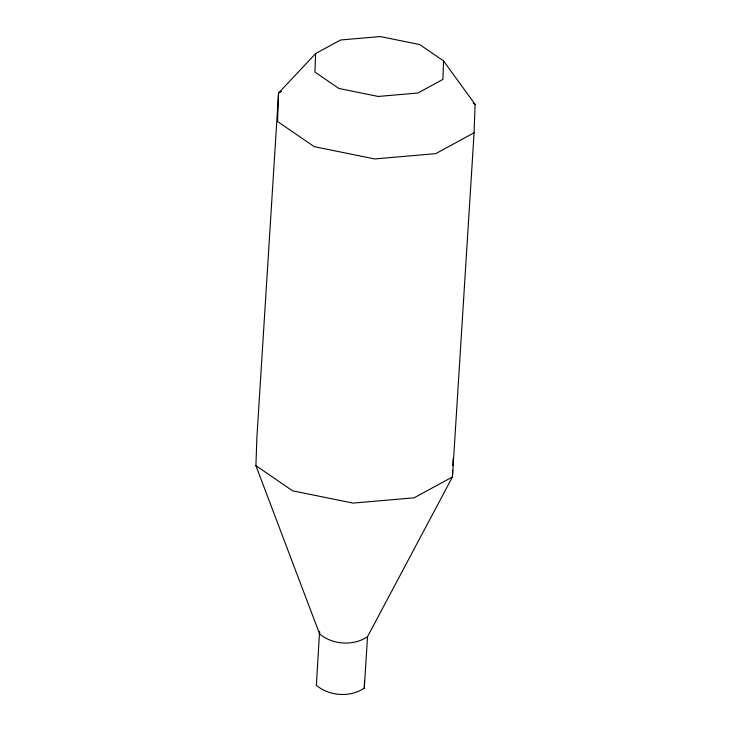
<?xml version="1.0" encoding="UTF-8"?>
<svg xmlns="http://www.w3.org/2000/svg" width="731" height="731" viewBox="0 0 731 731"><rect width="100%" height="100%" fill="white"/><g stroke="black" fill="none" stroke-linecap="round" stroke-linejoin="round"><path stroke-width="1.1" d="M367.519 636.683C353.457 646.277 332.55 644.843 319.602 633.932L255.905 465.665L256.91 437.239L278.557 93.065L315.6 53.573L340.564 39.995L380.303 36.55L419.649 44.545L443.553 60.92L475.095 104.359L474.09 132.795L452.443 476.959L367.519 636.683L364.285 688.072C350.222 697.676 329.315 696.241 316.368 685.322L319.566 631.465M315.6 53.573L314.942 72.086L338.846 88.46L378.192 96.455L417.931 93.011L442.895 79.432L443.553 60.92M319.602 633.932L319.666 631.949M364.285 688.072L364.522 681.146M452.681 470.143L452.443 476.959L414.093 497.811L353.046 503.102L292.619 490.83L255.905 465.665M452.845 465.592L453.083 458.766M281.508 91.466L278.557 93.065L277.552 121.501L314.275 146.666L374.701 158.938L435.74 153.638L474.09 132.795M473.213 103.071L475.095 104.359"/></g></svg>
